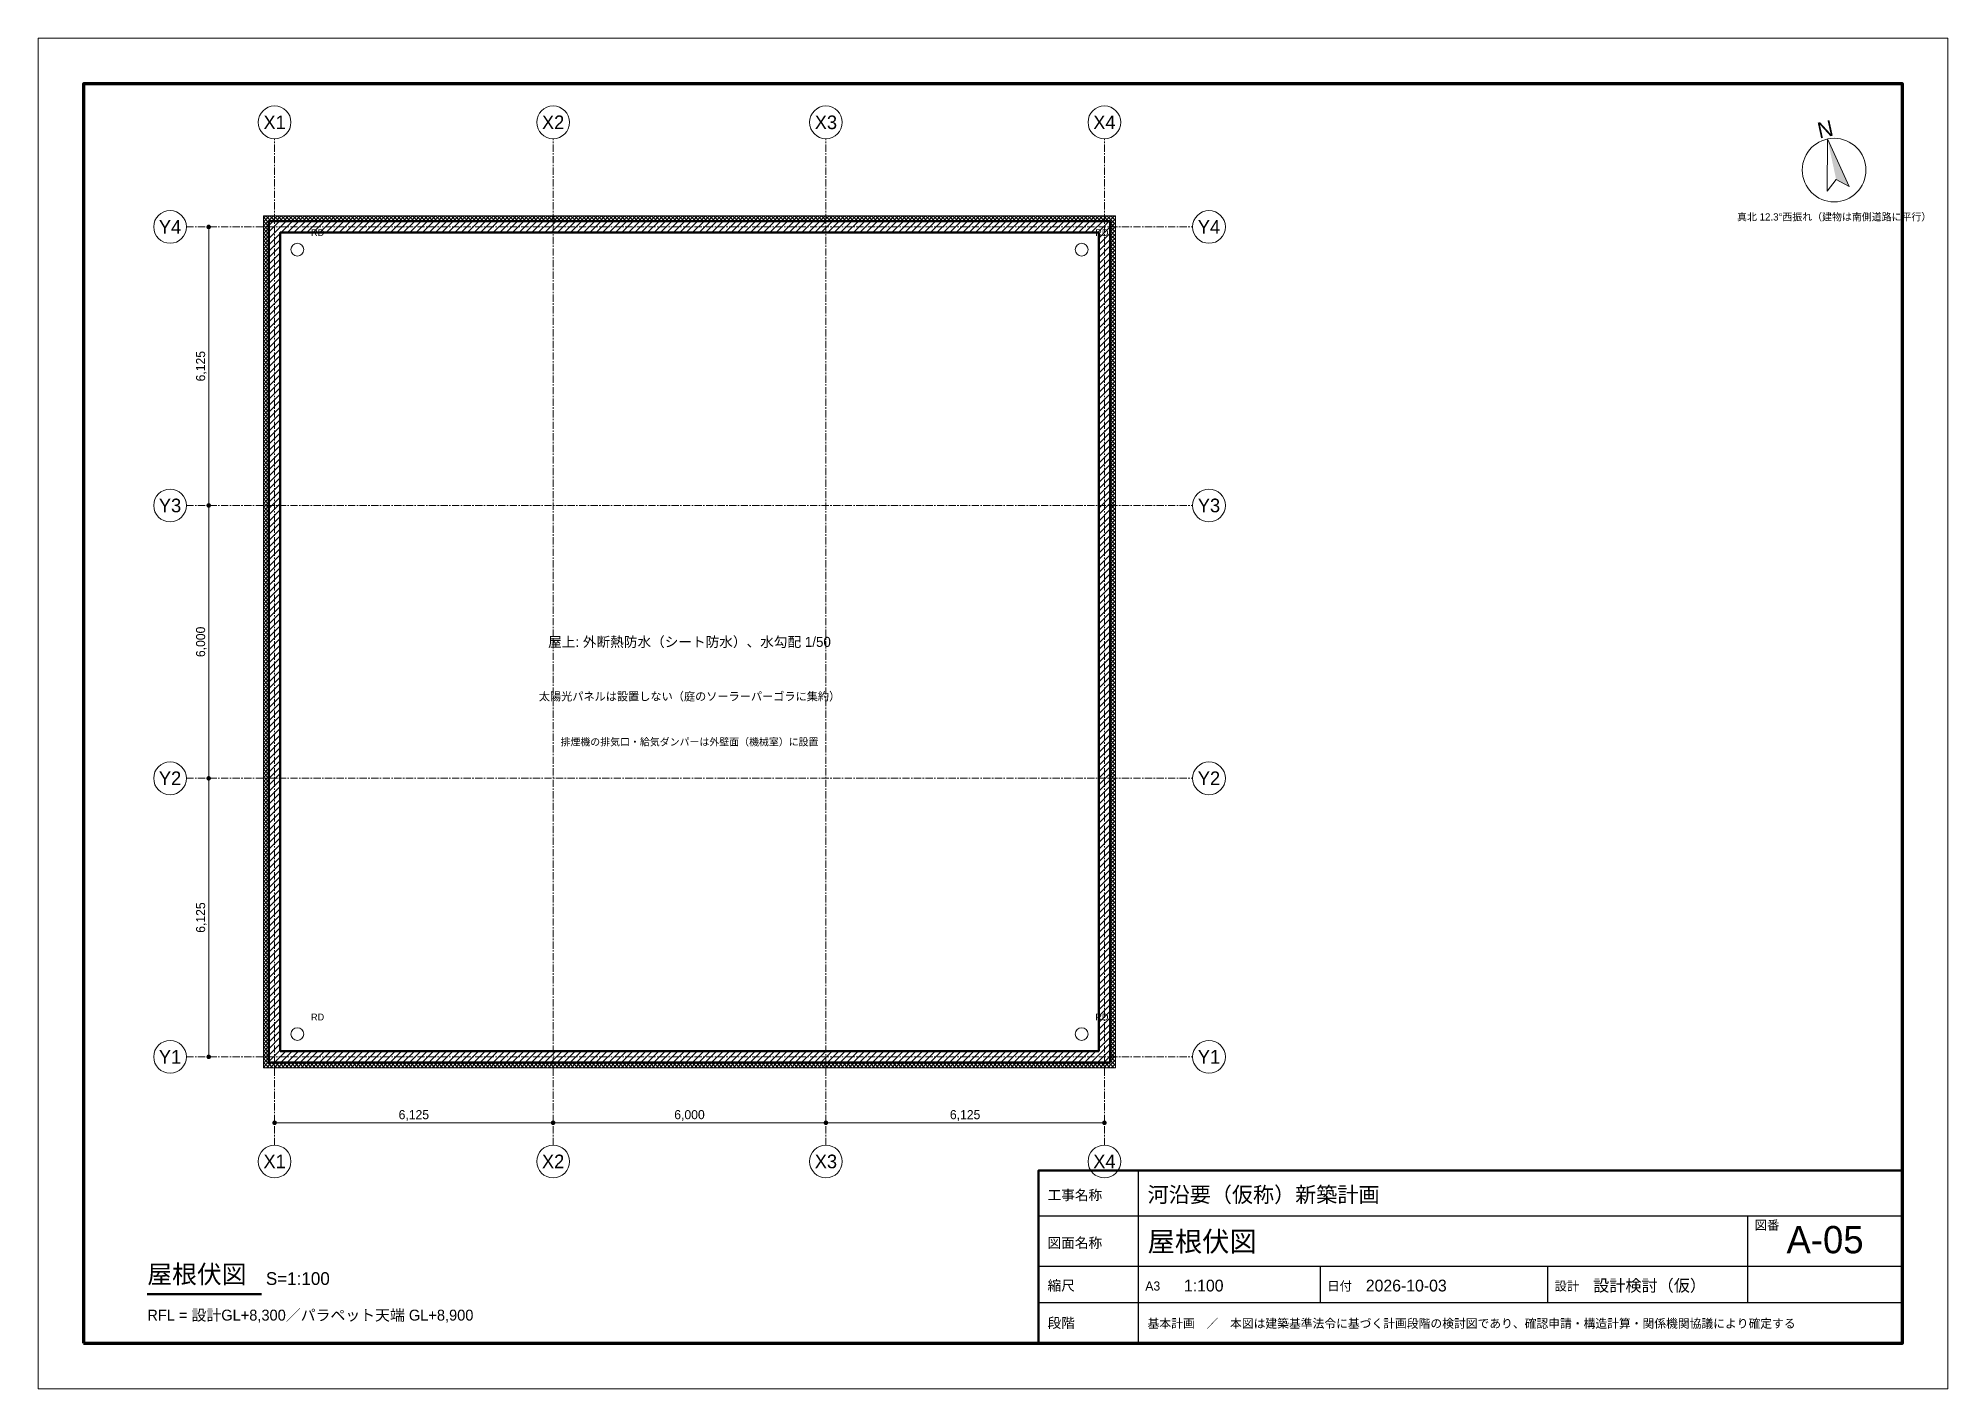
# Model space of a CAD drawing. Header units: millimetres. Extents: x 0 to 42000, y 0 to 29700.
import ezdxf
from ezdxf.enums import TextEntityAlignment as Align

# ---------------------------------------------------------------- set-up
doc = ezdxf.new("R2010")
doc.units = ezdxf.units.MM
doc.header["$LTSCALE"] = 50
doc.linetypes.add('CENTER', pattern=[5.08, 3.175, -0.635, 0.635, -0.635])
for name, color, linetype, lineweight in [('A-CUT', 7, 'Continuous', 50), ('A-CUT-HATCH', 8, 'Continuous', 9), ('A-CUT-INS', 9, 'Continuous', 9), ('A-CUT-LGS', 7, 'Continuous', 35), ('A-DIMS', 7, 'Continuous', 13), ('A-GRID', 1, 'CENTER', 13), ('A-GRID-SYMB', 7, 'Continuous', 18), ('A-SYMB', 7, 'Continuous', 18), ('A-TEXT', 7, 'Continuous', 18), ('G-FRAME', 7, 'Continuous', 70), ('G-TITLE', 7, 'Continuous', 25)]:
    doc.layers.add(name, color=color, linetype=linetype, lineweight=lineweight)
doc.styles.add('JP', font='ipag.ttf')
doc.dimstyles.new('JIS', dxfattribs={"dimscale": 100, "dimtxt": 2, "dimasz": 1, "dimexe": 1, "dimexo": 1, "dimgap": 0.6, "dimtad": 1, "dimdec": 0, "dimtxsty": 'JP', "dimblk": 'DOT', "dimcen": 2.5, "dimclrd": 7, "dimclre": 7, "dimclrt": 7, "dimazin": 3, "dimtfac": 1, "dimtmove": 0, "dimatfit": 3, "dimlwd": 13, "dimlwe": 13})

# ---------------------------------------------------------------- blocks, each defined once
blk = doc.blocks.new('_DOT')
at = {"color": 0, "linetype": 'BYBLOCK'}
blk.add_line((-0.5, 0), (-1, 0), dxfattribs=at)
at = {"color": 0, "linetype": 'BYBLOCK', "const_width": 0.5}
blk.add_lwpolyline([(-0.25, 0, 1), (0.25, 0, 1)], format="xyb", close=True, dxfattribs=at)

msp = doc.modelspace()

# ---------------------------------------------------------------- hatches: boundary and pattern name
at = {"layer": 'A-CUT-HATCH'}
h = msp.add_hatch(dxfattribs=at)
h.set_pattern_fill('ANSI31', scale=31.496)
h.paths.add_polyline_path([(23575, 7175), (5075, 7175), (5075, 7425), (5075, 25425), (5075, 25675), (23575, 25675), (23575, 25425), (23575, 7425)])
h.paths.add_polyline_path([(5325, 7425), (23325, 7425), (23325, 25425), (5325, 25425)])
at = {"layer": 'A-CUT-INS'}
h = msp.add_hatch(dxfattribs=at)
h.set_pattern_fill('ANSI37', scale=18.89764)
h.paths.add_polyline_path([(23695, 7055), (4955, 7055), (4955, 7175), (4955, 25675), (4955, 25795), (23695, 25795), (23695, 25675), (23695, 7175)])
h.paths.add_polyline_path([(5075, 7175), (23575, 7175), (23575, 25675), (5075, 25675)])
at = {"layer": 'A-SYMB'}
msp.add_hatch(color=7, dxfattribs=at).paths.add_polyline_path([(39351.1, 27484), (39544.7, 26594.8), (39828.7, 26441.7)])

# ---------------------------------------------------------------- linework, layer by layer
at = {"layer": 'A-CUT'}
for points in [[(23575, 7175), (5075, 7175), (5075, 7425), (5075, 25425), (5075, 25675), (23575, 25675), (23575, 25425), (23575, 7425), (23575, 7175)], [(5325, 7425), (23325, 7425), (23325, 25425), (5325, 25425), (5325, 7425)]]:
    msp.add_lwpolyline(points, dxfattribs=at)
at = {"layer": 'A-CUT-LGS', "lineweight": 18}
for points in [[(23695, 7055), (4955, 7055), (4955, 7175), (4955, 25675), (4955, 25795), (23695, 25795), (23695, 25675), (23695, 7175), (23695, 7055)], [(5075, 7175), (23575, 7175), (23575, 25675), (5075, 25675), (5075, 7175)]]:
    msp.add_lwpolyline(points, dxfattribs=at)
at = {"layer": 'A-GRID'}
for p, q in [((5200, 5360), (5200, 27490)), ((11325, 5360), (11325, 27490)), ((17325, 5360), (17325, 27490)), ((23450, 5360), (23450, 27490)), ((3260, 25550), (25390, 25550)), ((3260, 19425), (25390, 19425)), ((3260, 13425), (25390, 13425)), ((3260, 7300), (25390, 7300))]:
    msp.add_line(p, q, dxfattribs=at)
at = {"layer": 'A-GRID-SYMB'}
for centre in [(5200, 27850), (11325, 27850), (17325, 27850), (23450, 27850), (2900, 25550), (25750, 25550), (2900, 19425), (25750, 19425), (2900, 13425), (25750, 13425), (2900, 7300), (25750, 7300), (5200, 5000), (11325, 5000), (17325, 5000), (23450, 5000)]:
    msp.add_circle(centre, 360, dxfattribs=at)
at = {"layer": 'A-SYMB', "lineweight": 50}
msp.add_line((2400, 2080), (4908, 2080), dxfattribs=at)
at = {"layer": 'A-SYMB'}
msp.add_lwpolyline([(39351.1, 27484), (39349.9, 26337.5), (39544.7, 26594.8), (39828.7, 26441.7)], close=True, dxfattribs=at)
for centre, radius in [((39500, 26800), 700), ((5700, 25050), 140), ((22950, 25050), 140), ((5700, 7800), 140), ((22950, 7800), 140)]:
    msp.add_circle(centre, radius, dxfattribs=at)
at = {"layer": 'G-FRAME', "lineweight": 0}
msp.add_lwpolyline([(0, 0), (42000, 0), (42000, 29700), (0, 29700)], close=True, dxfattribs=at)
at = {"layer": 'G-FRAME'}
msp.add_lwpolyline([(1000, 1000), (41000, 1000), (41000, 28700), (1000, 28700)], close=True, dxfattribs=at)
at = {"layer": 'G-TITLE'}
for p, q in [((24200, 1000), (24200, 4800)), ((22000, 3800), (41000, 3800)), ((37600, 1900), (37600, 3800)), ((22000, 2700), (41000, 2700)), ((24200, 1900), (24200, 2700)), ((28200, 1900), (28200, 2700)), ((33200, 1900), (33200, 2700)), ((22000, 1900), (41000, 1900))]:
    msp.add_line(p, q, dxfattribs=at)
at = {"layer": 'G-TITLE', "lineweight": 50}
msp.add_lwpolyline([(22000, 1000), (41000, 1000), (41000, 4800), (22000, 4800)], close=True, dxfattribs=at)

# ---------------------------------------------------------------- texts
at = {"layer": 'A-GRID-SYMB', "style": 'JP'}
for s, p in [('X1', (5200, 27850)), ('X2', (11325, 27850)), ('X3', (17325, 27850)), ('X4', (23450, 27850)), ('Y4', (2900, 25550)), ('Y4', (25750, 25550)), ('Y3', (2900, 19425)), ('Y3', (25750, 19425)), ('Y2', (2900, 13425)), ('Y2', (25750, 13425)), ('Y1', (2900, 7300)), ('Y1', (25750, 7300)), ('X1', (5200, 5000)), ('X2', (11325, 5000)), ('X3', (17325, 5000)), ('X4', (23450, 5000))]:
    msp.add_text(s, height=300, dxfattribs=at).set_placement(p, align=Align.MIDDLE_CENTER)
at = {"layer": 'A-SYMB', "style": 'JP'}
msp.add_text('N', height=350, rotation=12.27877, dxfattribs=at).set_placement((39304.3, 27699), align=Align.MIDDLE_CENTER)
msp.add_text('真北 12.3°西振れ（建物は南側道路に平行）', height=160, dxfattribs=at).set_placement((39500, 25850), align=Align.TOP_CENTER)
for p in [(6000, 25350), (23250, 25350), (6000, 8100), (23250, 8100)]:
    msp.add_text('RD', height=150, dxfattribs=at).set_placement(p)
at = {"layer": 'A-TEXT', "style": 'JP'}
for s, height, p in [('屋上: 外断熱防水（シート防水）、水勾配 1/50', 220, (14325, 16425)), ('太陽光パネルは設置しない（庭のソーラーパーゴラに集約）', 180, (14325, 15225)), ('排煙機の排気口・給気ダンパーは外壁面（機械室）に設置', 160, (14325, 14225))]:
    msp.add_text(s, height=height, dxfattribs=at).set_placement(p, align=Align.MIDDLE_CENTER)
for s, height, p in [('屋根伏図', 400, (2400, 2200)), ('S=1:100', 280, (5008, 2200))]:
    msp.add_text(s, height=height, dxfattribs=at).set_placement(p, align=Align.BOTTOM_LEFT)
msp.add_text('RFL = 設計GL+8,300／パラペット天端 GL+8,900', height=240, dxfattribs=at).set_placement((2400, 1500))
at = {"layer": 'G-TITLE', "style": 'JP'}
for s, height, p in [('工事名称', 220, (22200, 4150)), ('河沿要（仮称）新築計画', 340, (24400, 4100)), ('屋根伏図', 440, (24400, 3020)), ('図番', 200, (37750, 3500)), ('図面名称', 220, (22200, 3100)), ('縮尺', 220, (22200, 2160)), ('A3', 200, (24350, 2160)), ('1:100', 260, (25200, 2140)), ('日付', 200, (28350, 2160)), ('2026-10-03', 260, (29200, 2140)), ('設計', 200, (33350, 2160)), ('設計検討（仮）', 260, (34200, 2140)), ('段階', 220, (22200, 1340)), ('基本計画\u3000／\u3000本図は建築基準法令に基づく計画段階の検討図であり、確認申請・構造計算・関係機関協議により確定する', 190, (24400, 1340))]:
    msp.add_text(s, height=height, dxfattribs=at).set_placement(p)
msp.add_text('A-05', height=600, dxfattribs=at).set_placement((39300, 2800), align=Align.BOTTOM_CENTER)

# ---------------------------------------------------------------- dimensions: what is measured, and where the dimension line sits
at = {"layer": 'A-DIMS'}
for base, p1, p2, text in [((3750, 19425), (3750, 19425), (3750, 25550), '6,125'), ((3750, 13425), (3750, 13425), (3750, 19425), '6,000'), ((3750, 7300), (3750, 7300), (3750, 13425), '6,125')]:
    msp.add_linear_dim(base=base, p1=p1, p2=p2, angle=90, text=text, dimstyle='JIS', dxfattribs=at).render()
for base, p1, p2, text in [((5200, 5850), (5200, 5850), (11325, 5850), '6,125'), ((11325, 5850), (11325, 5850), (17325, 5850), '6,000'), ((17325, 5850), (17325, 5850), (23450, 5850), '6,125')]:
    msp.add_linear_dim(base=base, p1=p1, p2=p2, text=text, dimstyle='JIS', dxfattribs=at).render()

doc.saveas('drawing.dxf')
